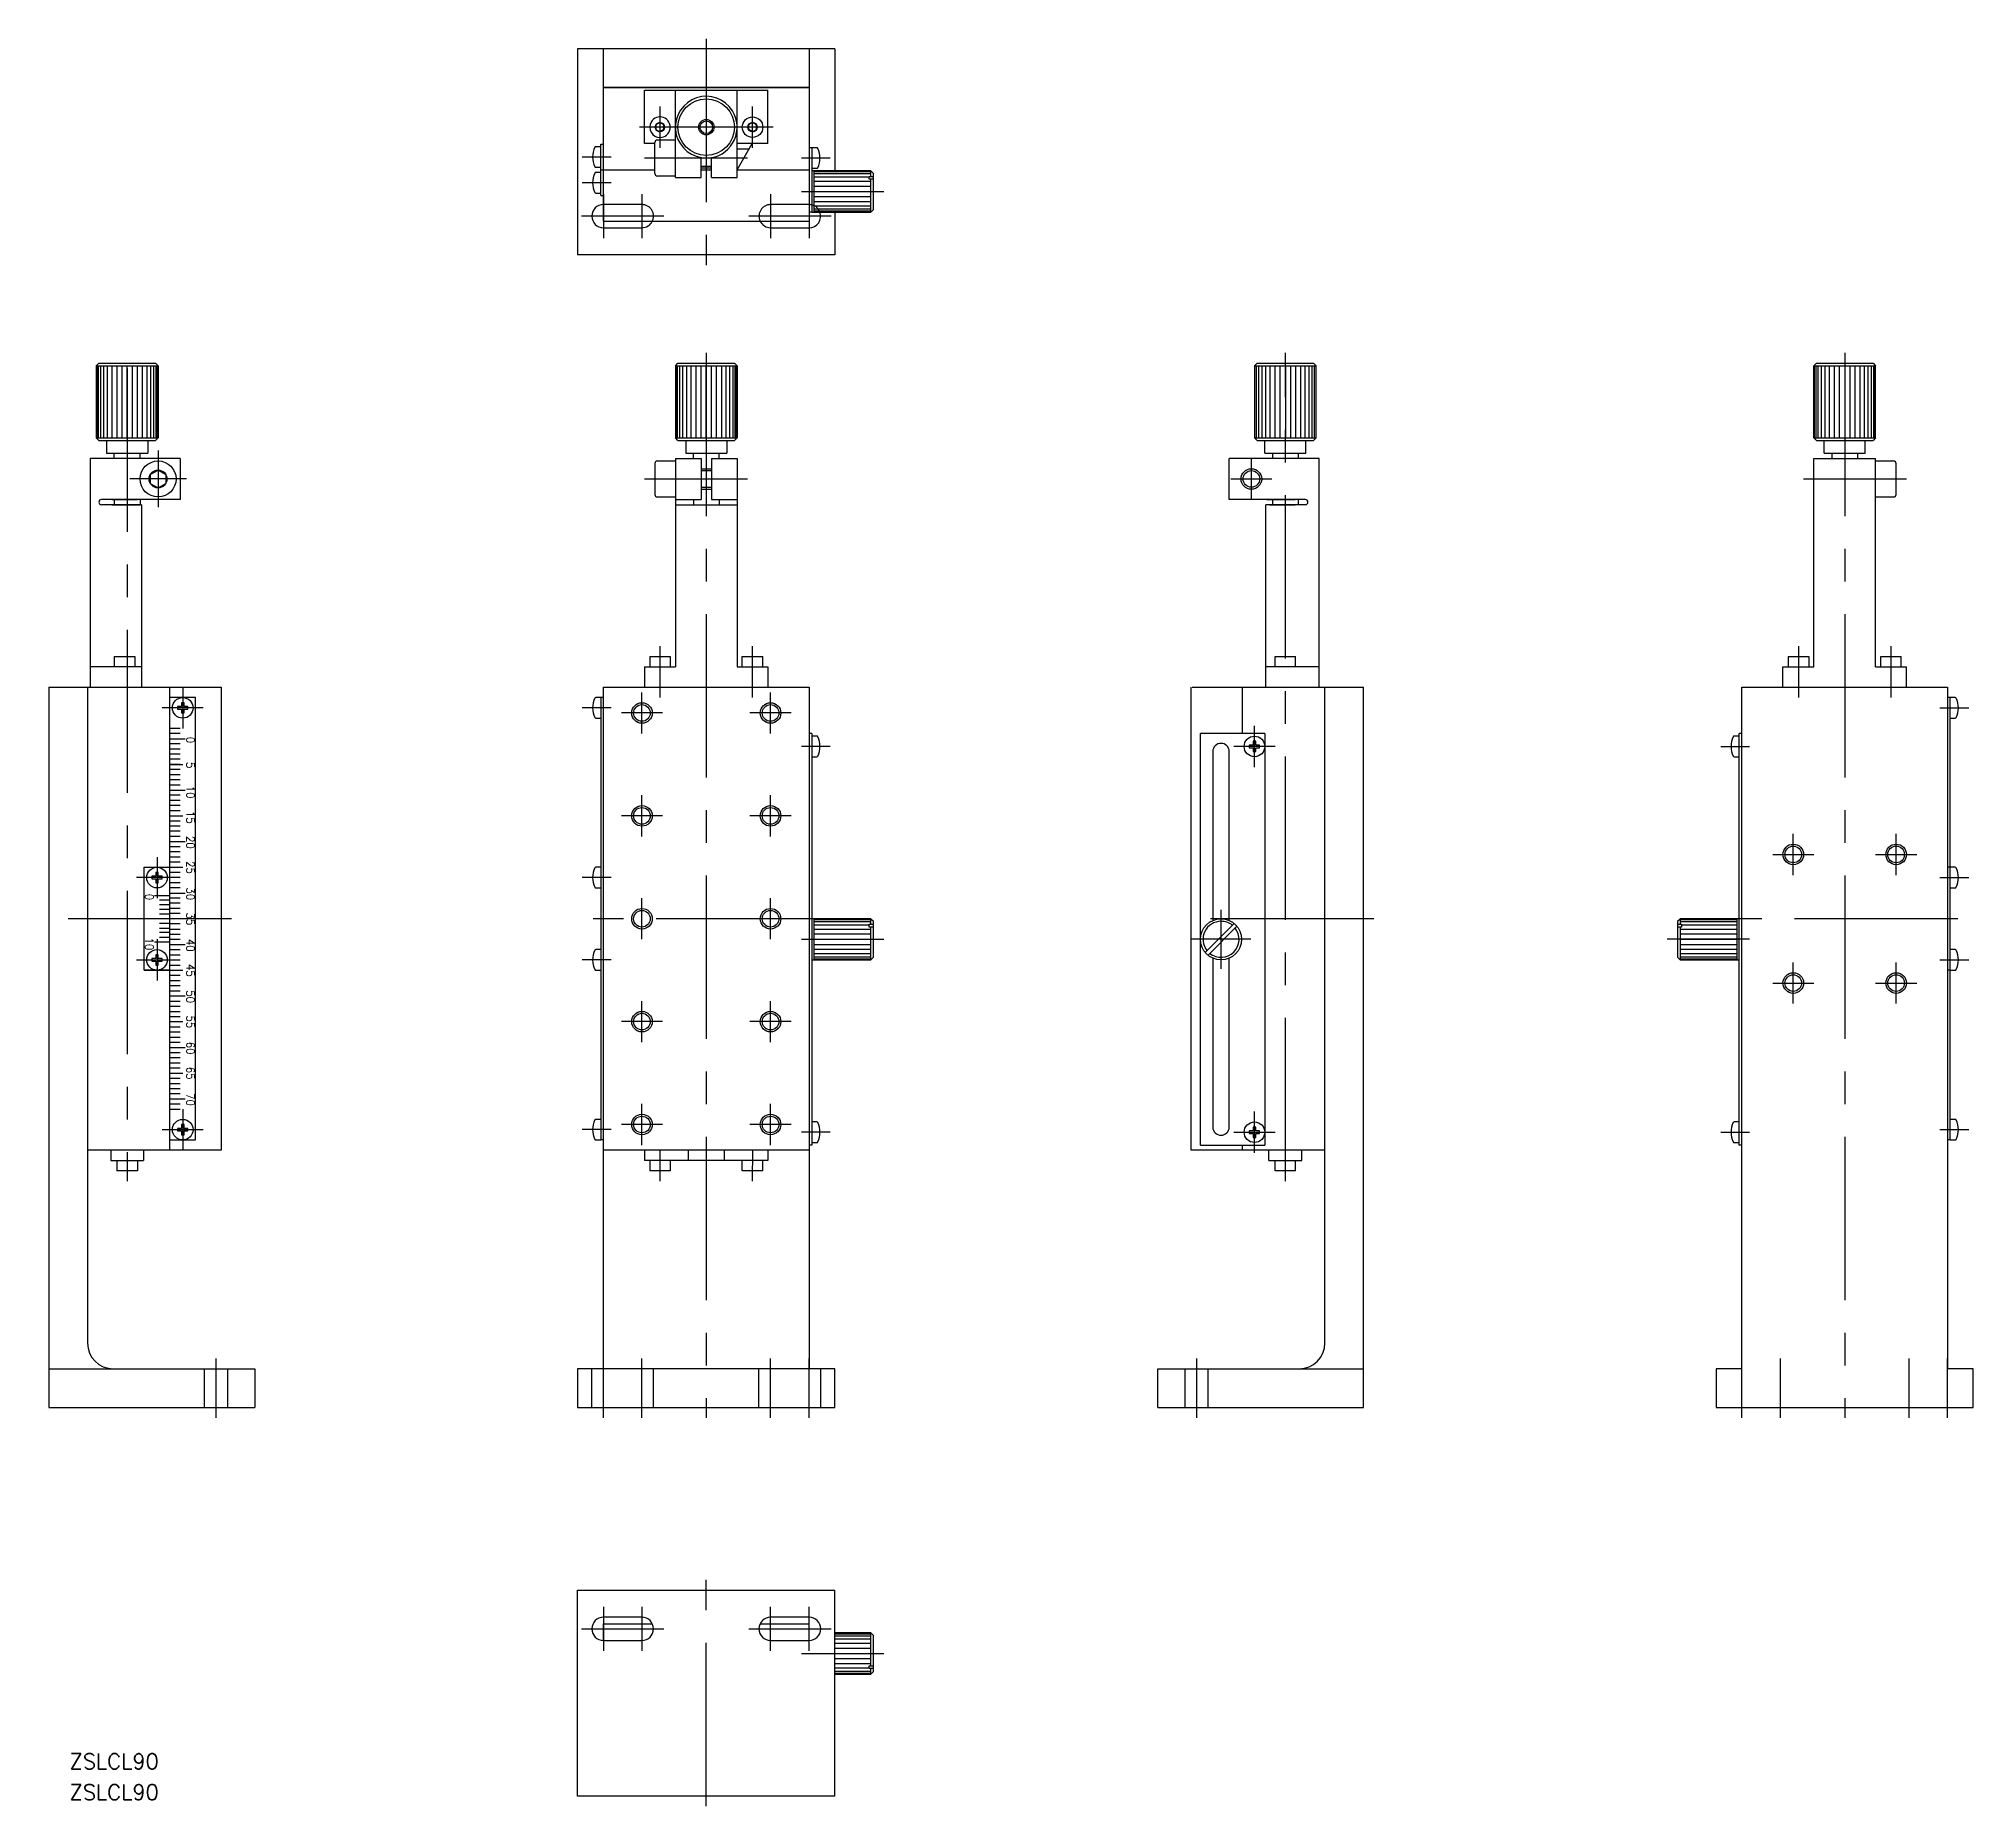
# Model space of a CAD drawing. Extents: x -130 to 246, y -173 to 171.
import ezdxf

# ---------------------------------------------------------------- set-up
doc = ezdxf.new("R2010")
doc.units = 0
doc.linetypes.add('CENTER', pattern=[50.8, 31.75, -6.35, 6.35, -6.35])
doc.linetypes.add('DASHED', pattern=[19.05, 12.7, -6.35])
doc.layers.get('0').update_dxf_attribs({"linetype": 'CONTINUOUS'})
doc.layers.add('CENTER', color=1, linetype='CENTER')
doc.styles.add('CONVERTER_2', font='txt.shx', dxfattribs={"width": 0.9})
doc.styles.get("Standard").update_dxf_attribs({"font": 'txt.shx', "height": 3, "bigfont": 'bigfont.shx'})

msp = doc.modelspace()

# ---------------------------------------------------------------- linework, layer by layer
at = {"color": 7, "linetype": 'CONTINUOUS'}
for p, q in [((-25, 169.09), (-25, 129.09)), ((-20, 169.09), (-25, 169.09)), ((20, 169.09), (-20, 169.09)), ((-20, 161.59), (-20, 169.09)), ((25, 169.09), (20, 169.09)), ((20, 169.09), (20, 161.59)), ((25, 169.09), (25, 145.39)), ((20, 161.59), (-20, 161.59)), ((-20, 161.59), (20, 161.59)), ((-20, 161.59), (9, 161.59)), ((-20, 135.59), (-20, 161.59)), ((-12, 150.69), (-12, 161.09)), ((-12, 161.09), (12, 161.09)), ((-6, 151.39), (-6, 161.09)), ((6, 149.89), (6, 161.09)), ((9, 161.59), (20, 161.59)), ((12, 153.89), (12, 161.09)), ((20, 161.59), (20, 149.89)), ((-9, 154.79), (-9.78, 154.34)), ((-9.78, 154.34), (-9.78, 153.44)), ((-8.22, 154.34), (-9, 154.79)), ((-8.22, 153.44), (-8.22, 154.34)), ((9, 154.79), (8.22, 154.34)), ((8.22, 154.34), (8.22, 153.44)), ((9.78, 154.34), (9, 154.79)), ((9.78, 153.44), (9.78, 154.34)), ((-20.5, 145.59), (-20.5, 150.59)), ((-20.5, 150.59), (-20, 150.59)), ((-20, 150.29), (-20, 150.59)), ((-10, 150.69), (-12, 150.69)), ((-10, 149.89), (-10, 150.89)), ((-9.78, 153.44), (-9, 152.99)), ((-6, 151.39), (-9.5, 151.39)), ((-8.22, 153.44), (-9, 152.99)), ((-6, 149.89), (-6, 151.39)), ((6, 145.59), (8.94, 150.69)), ((8.94, 150.69), (6, 150.69)), ((9, 152.99), (8.22, 153.44)), ((12, 150.69), (8.94, 150.69)), ((9, 152.99), (9.78, 153.44)), ((12, 150.69), (12, 153.89)), ((-20.5, 150.09), (-21.49, 150.09)), ((-10, 144.89), (-10, 149.89)), ((-6, 144.39), (-6, 149.89)), ((-1, 144.09), (-1, 147.98)), ((-1, 146.27), (-1, 147.18)), ((1, 144.09), (1, 147.98)), ((1, 146.27), (1, 147.18)), ((6, 149.59), (6, 149.89)), ((6, 144.09), (6, 149.59)), ((8.31, 149.59), (6, 149.59)), ((8.31, 149.59), (8.48, 149.89)), ((20, 149.89), (20, 135.59)), ((20.5, 149.89), (20, 149.89)), ((20.5, 149.89), (20.5, 137.39)), ((21.49, 149.89), (20.5, 149.89)), ((-21.49, 146.09), (-20.5, 146.09)), ((-20.5, 145.09), (-21.49, 145.09)), ((-20.5, 145.59), (-10, 145.59)), ((-20.5, 140.59), (-20.5, 145.59)), ((-6, 144.39), (-9.5, 144.39)), ((-6, 144.09), (-6, 144.39)), ((-6, 144.09), (-1, 144.09)), ((-1, 145.89), (-1, 146.27)), ((1, 145.89), (-1, 145.89)), ((-1, 145.59), (1, 145.59)), ((1, 145.89), (1, 146.27)), ((1, 144.09), (6, 144.09)), ((6, 145.59), (20, 145.59)), ((20.5, 145.89), (21.49, 145.89)), ((32, 145.39), (20.5, 145.39)), ((21, 137.39), (21, 145.39)), ((21, 145.26), (32, 145.26)), ((21, 144.86), (32, 144.86)), ((21, 144.22), (31.7, 144.22)), ((21, 143.39), (32, 143.39)), ((31.7, 144.32), (32.5, 144.32)), ((31.7, 143.75), (31.7, 144.32)), ((32.5, 143.75), (31.7, 143.75)), ((32, 145.39), (32.5, 144.89)), ((32, 144.32), (32, 145.39)), ((32, 137.39), (32, 143.75)), ((32.5, 137.89), (32.5, 144.89)), ((-21.49, 141.09), (-20.5, 141.09)), ((-20.5, 140.59), (-20, 140.59)), ((21, 142.43), (32, 142.43)), ((21, 141.39), (32, 141.39)), ((32, 140.36), (21, 140.36)), ((32, 139.39), (21, 139.39)), ((-20, 135.59), (0, 135.59)), ((0, 135.59), (20, 135.59)), ((20.5, 137.39), (20, 137.39)), ((20.5, 137.39), (21, 137.39)), ((32, 138.56), (21, 138.56)), ((32, 137.93), (21, 137.93)), ((21, 137.64), (21, 137.39)), ((32, 137.53), (21, 137.53)), ((21, 137.39), (32, 137.39)), ((25, 137.39), (25, 129.09)), ((32.5, 137.89), (32, 137.39)), ((-20, 134.34), (-12.5, 134.34)), ((12.5, 134.34), (20, 134.34)), ((25, 129.09), (-25, 129.09)), ((-118.57, 107.5), (-118.07, 108)), ((-118.57, 107.5), (-118.57, 93.5)), ((-118.57, 107.5), (-118.48, 107.5)), ((-118.48, 107.5), (-118.48, 93.5)), ((-118.48, 107.5), (-118.21, 107.5)), ((-118.21, 107.5), (-118.21, 93.5)), ((-118.21, 107.5), (-117.77, 107.5)), ((-118.07, 108), (-114.77, 108)), ((-117.77, 107.5), (-117.77, 93.5)), ((-117.77, 107.5), (-117.17, 107.5)), ((-117.17, 107.5), (-117.17, 93.5)), ((-117.17, 107.5), (-116.43, 107.5)), ((-116.43, 107.5), (-116.43, 93.5)), ((-116.43, 107.5), (-115.57, 107.5)), ((-115.57, 107.5), (-115.57, 93.5)), ((-115.57, 107.5), (-114.59, 107.5)), ((-114.77, 108), (-114.57, 108)), ((-114.59, 107.5), (-114.59, 93.5)), ((-114.59, 107.5), (-113.61, 107.5)), ((-114.57, 108), (-110.57, 108)), ((-113.61, 107.5), (-113.61, 93.5)), ((-113.61, 107.5), (-112.57, 107.5)), ((-112.57, 93.5), (-112.57, 107.5)), ((-112.57, 107.5), (-106.57, 107.5)), ((-111.53, 93.5), (-111.53, 107.5)), ((-110.57, 108), (-107.07, 108)), ((-110.55, 93.5), (-110.55, 107.5)), ((-109.57, 93.5), (-109.57, 107.5)), ((-108.71, 93.5), (-108.71, 107.5)), ((-107.97, 93.5), (-107.97, 107.5)), ((-107.38, 93.5), (-107.38, 107.5)), ((-106.57, 107.5), (-107.07, 108)), ((-106.93, 93.5), (-106.93, 107.5)), ((-106.66, 93.5), (-106.66, 107.5)), ((-106.57, 107.5), (-106.57, 93.5)), ((-106.57, 93.5), (-106.57, 107.5)), ((-6, 107.5), (-5.5, 108)), ((-6, 107.5), (-6, 93.5)), ((-6, 107.5), (-5.91, 107.5)), ((-5.91, 107.5), (-5.91, 93.5)), ((-5.91, 107.5), (-5.64, 107.5)), ((-5.64, 107.5), (-5.64, 93.5)), ((-5.64, 107.5), (-5.2, 107.5)), ((-5.5, 108), (-2.2, 108)), ((-5.2, 107.5), (-5.2, 93.5)), ((-5.2, 107.5), (-4.6, 107.5)), ((-4.6, 107.5), (-4.6, 93.5)), ((-4.6, 107.5), (-3.86, 107.5)), ((-3.86, 107.5), (-3.86, 93.5)), ((-3.86, 107.5), (-3, 107.5)), ((-3, 107.5), (-3, 93.5)), ((-3, 107.5), (-2.02, 107.5)), ((-2.2, 108), (-2, 108)), ((-2.02, 107.5), (-2.02, 93.5)), ((-2.02, 107.5), (-1.04, 107.5)), ((-2, 108), (2, 108)), ((-1.04, 107.5), (-1.04, 93.5)), ((-1.04, 107.5), (0, 107.5)), ((0, 107.5), (6, 107.5)), ((0, 93.5), (0, 107.5)), ((1.04, 93.5), (1.04, 107.5)), ((2, 108), (5.5, 108)), ((2.02, 93.5), (2.02, 107.5)), ((3, 93.5), (3, 107.5)), ((3.86, 93.5), (3.86, 107.5)), ((4.6, 93.5), (4.6, 107.5)), ((5.2, 93.5), (5.2, 107.5)), ((6, 107.5), (5.5, 108)), ((5.64, 93.5), (5.64, 107.5)), ((5.91, 93.5), (5.91, 107.5)), ((6, 107.5), (6, 93.5)), ((6, 93.5), (6, 107.5)), ((106.57, 107.5), (107.07, 108)), ((106.57, 107.5), (106.57, 93.5)), ((106.57, 107.5), (106.93, 107.5)), ((106.93, 107.5), (106.93, 93.5)), ((106.93, 107.5), (113.61, 107.5)), ((107.07, 108), (110.57, 108)), ((107.38, 107.5), (107.38, 93.5)), ((107.97, 107.5), (107.97, 93.5)), ((108.71, 107.5), (108.71, 93.5)), ((109.57, 107.5), (109.57, 93.5)), ((110.55, 107.5), (110.55, 93.5)), ((110.57, 108), (114.57, 108)), ((111.53, 107.5), (111.53, 93.5)), ((112.57, 107.5), (112.57, 93.5)), ((113.61, 93.5), (113.61, 107.5)), ((113.61, 107.5), (114.59, 107.5)), ((114.57, 108), (114.77, 108)), ((114.59, 93.5), (114.59, 107.5)), ((114.59, 107.5), (115.57, 107.5)), ((114.77, 108), (118.07, 108)), ((115.57, 107.5), (116.43, 107.5)), ((115.57, 93.5), (115.57, 107.5)), ((116.43, 93.5), (116.43, 107.5)), ((116.43, 107.5), (117.17, 107.5)), ((117.17, 93.5), (117.17, 107.5)), ((117.17, 107.5), (117.77, 107.5)), ((117.77, 93.5), (117.77, 107.5)), ((117.77, 107.5), (118.21, 107.5)), ((118.07, 108), (118.57, 107.5)), ((118.21, 93.5), (118.21, 107.5)), ((118.21, 107.5), (118.57, 107.5)), ((118.57, 93.5), (118.57, 107.5)), ((215.81, 108), (215.31, 107.5)), ((215.31, 107.5), (215.31, 93.5)), ((215.31, 93.5), (215.31, 107.5)), ((215.31, 107.5), (221.31, 107.5)), ((215.4, 107.5), (215.4, 93.5)), ((215.67, 107.5), (215.67, 93.5)), ((215.81, 108), (219.31, 108)), ((216.11, 107.5), (216.11, 93.5)), ((216.71, 107.5), (216.71, 93.5)), ((217.45, 107.5), (217.45, 93.5)), ((218.31, 107.5), (218.31, 93.5)), ((219.29, 107.5), (219.29, 93.5)), ((219.31, 108), (223.31, 108)), ((220.26, 107.5), (220.26, 93.5)), ((221.31, 107.5), (221.31, 93.5)), ((221.31, 107.5), (222.35, 107.5)), ((222.35, 93.5), (222.35, 107.5)), ((222.35, 107.5), (223.33, 107.5)), ((223.31, 108), (223.51, 108)), ((223.33, 93.5), (223.33, 107.5)), ((223.33, 107.5), (224.31, 107.5)), ((223.51, 108), (226.81, 108)), ((224.31, 93.5), (224.31, 107.5)), ((224.31, 107.5), (225.16, 107.5)), ((225.16, 93.5), (225.16, 107.5)), ((225.16, 107.5), (225.9, 107.5)), ((225.9, 93.5), (225.9, 107.5)), ((225.9, 107.5), (226.5, 107.5)), ((226.5, 93.5), (226.5, 107.5)), ((226.5, 107.5), (226.94, 107.5)), ((226.81, 108), (227.31, 107.5)), ((226.94, 93.5), (226.94, 107.5)), ((226.94, 107.5), (227.22, 107.5)), ((227.22, 93.5), (227.22, 107.5)), ((227.22, 107.5), (227.31, 107.5)), ((227.31, 93.5), (227.31, 107.5)), ((-118.07, 93), (-118.57, 93.5)), ((-118.57, 93.5), (-118.48, 93.5)), ((-118.48, 93.5), (-118.21, 93.5)), ((-118.21, 93.5), (-117.77, 93.5)), ((-118.07, 93), (-107.07, 93)), ((-117.77, 93.5), (-117.17, 93.5)), ((-117.17, 93.5), (-116.43, 93.5)), ((-116.57, 93), (-108.57, 93)), ((-116.57, 93), (-116.57, 90.5)), ((-116.57, 90.5), (-108.57, 90.5)), ((-116.57, 90.5), (-115.07, 90.5)), ((-116.43, 93.5), (-115.57, 93.5)), ((-115.57, 93.5), (-114.59, 93.5)), ((-115.07, 90.5), (-110.07, 90.5)), ((-115.07, 89.5), (-115.07, 90.5)), ((-114.59, 93.5), (-113.61, 93.5)), ((-113.61, 93.5), (-112.57, 93.5)), ((-112.57, 93.5), (-106.57, 93.5)), ((-110.07, 90.5), (-108.57, 90.5)), ((-110.07, 89.5), (-110.07, 90.5)), ((-108.57, 93), (-108.57, 90.5)), ((-108.57, 93), (-108.57, 90.5)), ((-107.38, 93.5), (-106.93, 93.5)), ((-106.57, 93.5), (-107.07, 93)), ((-106.93, 93.5), (-106.66, 93.5)), ((-106.66, 93.5), (-106.57, 93.5)), ((-6, 93.5), (-5.91, 93.5)), ((-5.5, 93), (-6, 93.5)), ((-5.91, 93.5), (-5.64, 93.5)), ((-5.64, 93.5), (-5.2, 93.5)), ((-5.5, 93), (5.5, 93)), ((-5.2, 93.5), (-4.6, 93.5)), ((-4.6, 93.5), (-3.86, 93.5)), ((-4, 93), (4, 93)), ((-4, 93), (-4, 90.5)), ((-4, 90.5), (4, 90.5)), ((-4, 90.5), (-2.5, 90.5)), ((-3.86, 93.5), (-3, 93.5)), ((-3, 93.5), (-2.02, 93.5)), ((-2.5, 90.5), (2.5, 90.5)), ((-2.5, 89.5), (-2.5, 90.5)), ((-2.02, 93.5), (-1.04, 93.5)), ((-1.04, 93.5), (0, 93.5)), ((0, 93.5), (6, 93.5)), ((2.5, 90.5), (4, 90.5)), ((2.5, 89.5), (2.5, 90.5)), ((4, 93), (4, 90.5)), ((4, 93), (4, 90.5)), ((6, 93.5), (5.5, 93)), ((106.57, 93.5), (112.57, 93.5)), ((107.07, 93), (106.57, 93.5)), ((107.07, 93), (118.07, 93)), ((108.57, 90.5), (108.57, 93)), ((108.57, 90.5), (108.57, 93)), ((108.57, 90.5), (116.57, 90.5)), ((108.57, 90.5), (110.07, 90.5)), ((110.07, 90.5), (115.07, 90.5)), ((110.07, 90.5), (110.07, 89.5)), ((112.57, 93.5), (113.61, 93.5)), ((113.61, 93.5), (114.59, 93.5)), ((114.59, 93.5), (115.57, 93.5)), ((115.07, 90.5), (116.57, 90.5)), ((115.07, 90.5), (115.07, 89.5)), ((115.57, 93.5), (116.43, 93.5)), ((116.43, 93.5), (117.17, 93.5)), ((116.57, 90.5), (116.57, 93)), ((117.17, 93.5), (117.77, 93.5)), ((117.77, 93.5), (118.21, 93.5)), ((118.57, 93.5), (118.07, 93)), ((118.21, 93.5), (118.57, 93.5)), ((215.31, 93.5), (221.31, 93.5)), ((215.81, 93), (215.31, 93.5)), ((215.81, 93), (226.81, 93)), ((217.31, 93), (225.31, 93)), ((217.31, 90.5), (217.31, 93)), ((217.31, 90.5), (217.31, 93)), ((217.31, 90.5), (225.31, 90.5)), ((217.31, 90.5), (218.81, 90.5)), ((218.81, 90.5), (223.81, 90.5)), ((218.81, 90.5), (218.81, 89.5)), ((221.31, 93.5), (222.35, 93.5)), ((222.35, 93.5), (223.33, 93.5)), ((223.33, 93.5), (224.31, 93.5)), ((223.81, 90.5), (225.31, 90.5)), ((223.81, 90.5), (223.81, 89.5)), ((224.31, 93.5), (225.16, 93.5)), ((225.16, 93.5), (225.9, 93.5)), ((225.31, 90.5), (225.31, 93)), ((225.9, 93.5), (226.5, 93.5)), ((226.5, 93.5), (226.94, 93.5)), ((227.31, 93.5), (226.81, 93)), ((226.94, 93.5), (227.22, 93.5)), ((227.22, 93.5), (227.31, 93.5)), ((-119.77, 89.5), (-119.77, 49)), ((-118.07, 89.5), (-119.77, 89.5)), ((-118.07, 89.5), (-119.77, 89.5)), ((-115.57, 89.5), (-118.07, 89.5)), ((-115.07, 89.5), (-115.57, 89.5)), ((-110.57, 89.5), (-115.07, 89.5)), ((-110.07, 89.5), (-110.57, 89.5)), ((-106.57, 89.5), (-110.07, 89.5)), ((-108.07, 86.37), (-106.57, 87.23)), ((-102.27, 89.5), (-106.57, 89.5)), ((-106.57, 87.23), (-105.07, 86.37)), ((-102.27, 89.5), (-102.27, 85.5)), ((-10, 88.5), (-10, 82.5)), ((-9.5, 89), (-6, 89)), ((-6, 89.5), (-6, 89)), ((-6, 89.5), (-2.5, 89.5)), ((-6, 89), (-6, 82)), ((-2.5, 89.5), (-1, 89.5)), ((-1, 89.5), (-1, 87.5)), ((-1, 87.5), (1, 87.5)), ((-1, 87.5), (-1, 87.12)), ((-1, 87.12), (-1, 83.88)), ((1, 89.5), (1, 87.5)), ((1, 89.5), (2.5, 89.5)), ((1, 87.5), (1, 87.12)), ((1, 87.12), (1, 83.88)), ((2.5, 89.5), (6, 89.5)), ((6, 89.5), (6, 81.5)), ((101.67, 88.5), (101.67, 89.5)), ((102.97, 89.5), (101.67, 89.5)), ((101.67, 85.5), (101.67, 88.5)), ((105.97, 89.5), (102.97, 89.5)), ((108.97, 89.5), (105.97, 89.5)), ((110.07, 89.5), (108.97, 89.5)), ((115.07, 89.5), (110.07, 89.5)), ((116.97, 89.5), (115.07, 89.5)), ((119.17, 89.5), (116.97, 89.5)), ((119.17, 49), (119.17, 89.5)), ((215.31, 81.5), (215.31, 89.5)), ((215.31, 89.5), (227.31, 89.5)), ((227.31, 49), (227.31, 89.5)), ((227.31, 89), (230.81, 89)), ((231.31, 82.5), (231.31, 88.5)), ((-108.07, 86.37), (-108.07, 84.63)), ((-108.07, 84.63), (-106.57, 83.77)), ((-106.57, 83.77), (-105.07, 84.63)), ((-105.07, 86.37), (-105.07, 84.63)), ((-102.27, 85.5), (-102.27, 81.5)), ((-1, 83.88), (-1, 83.5)), ((-1, 83.5), (1, 83.5)), ((-1, 83.5), (-1, 81.5)), ((1, 83.88), (1, 83.5)), ((1, 83.5), (1, 81.5)), ((101.67, 82.5), (101.67, 85.5)), ((-115.57, 81.5), (-117.57, 81.5)), ((-115.07, 80.5), (-117.57, 80.5)), ((-115.57, 81.5), (-114.07, 81.5)), ((-115.07, 81.5), (-115.57, 81.5)), ((-115.57, 80.5), (-115.07, 80.5)), ((-110.57, 81.5), (-115.07, 81.5)), ((-115.07, 81.5), (-115.07, 80.5)), ((-110.07, 80.5), (-115.07, 80.5)), ((-115.07, 80.5), (-110.57, 80.5)), ((-114.07, 81.5), (-112.07, 81.5)), ((-112.07, 81.5), (-110.57, 81.5)), ((-106.57, 81.5), (-110.57, 81.5)), ((-110.07, 80.5), (-110.57, 80.5)), ((-110.57, 80.5), (-110.07, 80.5)), ((-110.07, 81.5), (-110.07, 80.5)), ((-109.77, 80.5), (-110.07, 80.5)), ((-109.97, 80.5), (-110.07, 80.5)), ((-109.87, 80.5), (-109.97, 80.5)), ((-109.77, 80.5), (-109.77, 49)), ((-102.27, 81.5), (-106.57, 81.5)), ((-9.5, 82), (-6, 82)), ((-6, 82), (-6, 81.5)), ((-6, 81.5), (-2.5, 81.5)), ((-6, 81.5), (-6, 80.5)), ((-6, 80.5), (-6, 49)), ((-6, 80.5), (-2.5, 80.5)), ((-2.5, 81.5), (-2.43, 81.5)), ((-2.5, 81.5), (-2.5, 80.5)), ((-2.5, 80.5), (2.5, 80.5)), ((-2.43, 81.5), (-1, 81.5)), ((1, 81.5), (2.5, 81.5)), ((2.5, 81.5), (6, 81.5)), ((2.5, 81.5), (2.5, 80.5)), ((2.5, 80.5), (6, 80.5)), ((6, 81.5), (6, 49)), ((101.67, 81.5), (101.67, 82.5)), ((102.97, 81.5), (101.67, 81.5)), ((105.97, 81.5), (102.97, 81.5)), ((108.97, 81.5), (105.97, 81.5)), ((110.07, 80.5), (108.77, 80.5)), ((108.77, 45), (108.77, 80.5)), ((110.07, 81.5), (108.97, 81.5)), ((108.97, 81.5), (109.47, 81.5)), ((109.47, 81.5), (110.97, 81.5)), ((109.47, 80.5), (110.07, 80.5)), ((115.07, 81.5), (110.07, 81.5)), ((110.07, 81.5), (110.07, 80.5)), ((110.07, 80.5), (114.47, 80.5)), ((115.07, 80.5), (110.07, 80.5)), ((110.97, 81.5), (112.97, 81.5)), ((112.97, 81.5), (114.47, 81.5)), ((116.47, 81.5), (115.07, 81.5)), ((115.07, 81.5), (115.07, 80.5)), ((116.47, 80.5), (115.07, 80.5)), ((215.31, 49), (215.31, 81.5)), ((227.31, 82), (230.81, 82)), ((-109.77, 49), (-119.77, 49)), ((-119.77, 49), (-119.77, 45)), ((-115.07, 51), (-111.07, 51)), ((-115.07, 51), (-115.07, 49)), ((-111.07, 51), (-111.07, 49)), ((-109.77, 49), (-109.77, 45)), ((-12, 49), (-6, 49)), ((-12, 49), (-12, 45)), ((-11, 51), (-7, 51)), ((-11, 51), (-11, 49)), ((-7, 51), (-7, 49)), ((6, 49), (7, 49)), ((7, 51), (11, 51)), ((7, 49), (7, 51)), ((7, 49), (12, 49)), ((11, 49), (11, 51)), ((11, 49), (12, 49)), ((12, 49), (12, 45)), ((119.17, 49), (108.77, 49)), ((110.57, 51), (114.57, 51)), ((110.57, 49), (110.57, 51)), ((114.57, 49), (114.57, 51)), ((119.17, 45), (119.17, 49)), ((209.31, 49), (214.31, 49)), ((209.31, 49), (210.31, 49)), ((209.31, 45), (209.31, 49)), ((210.31, 51), (214.31, 51)), ((210.31, 51), (210.31, 49)), ((214.31, 51), (214.31, 49)), ((214.31, 49), (215.31, 49)), ((227.31, 49), (233.31, 49)), ((228.31, 51), (232.31, 51)), ((228.31, 49), (228.31, 51)), ((232.31, 49), (232.31, 51)), ((233.31, 45), (233.31, 49)), ((-127.77, 45), (-127.77, -95)), ((-127.77, 45), (-120.27, 45)), ((-120.27, 45), (-120.27, -82.5)), ((-120.27, 45), (-120.27, -45)), ((-120.27, 45), (-94.27, 45)), ((-104.27, 43), (-104.27, 45)), ((-104.27, -45), (-104.27, 43)), ((-99.27, 43), (-104.27, 43)), ((-101.52, 42), (-102.02, 42)), ((-102.02, 42), (-102.02, 41.25)), ((-101.52, 41.25), (-101.52, 42)), ((-99.27, -43), (-99.27, 43)), ((-94.27, 45), (-94.27, 0)), ((-20.5, 43), (-21.49, 43)), ((-20.5, 43), (-20.5, -43)), ((-20, 43), (-20.5, 43)), ((-20, -87.5), (-20, 45)), ((-20, 45), (-14, 45)), ((-14, 45), (-12, 45)), ((-12, 45), (-10, 45)), ((-10, 45), (-5, 45)), ((-5, 45), (-4, 45)), ((-4, 45), (-3, 45)), ((-3, 45), (-2.5, 45)), ((-2.5, 45), (2.5, 45)), ((2.5, 45), (3, 45)), ((3, 45), (4, 45)), ((4, 45), (10, 45)), ((10, 45), (12, 45)), ((12, 45), (14, 45)), ((14, 45), (20, 45)), ((20, 45), (20, -87.5)), ((20, 45), (20, -45)), ((20, 45), (20, -45)), ((94.27, 40.5), (94.27, 45)), ((94.47, 45), (120.47, 45)), ((104.27, 36), (104.27, 45)), ((115.57, 45), (119.87, 45)), ((120.27, -45), (120.27, 45)), ((120.27, -82.5), (120.27, 45)), ((120.27, -45), (120.27, 45)), ((120.27, 45), (127.77, 45)), ((127.77, -95), (127.77, 45)), ((201.31, -87.5), (201.31, 45)), ((201.31, -45), (201.31, 45)), ((201.31, 45), (241.31, 45)), ((201.31, 45), (241.31, 45)), ((241.31, 45), (241.31, 10)), ((241.31, 45), (241.31, -87.5)), ((241.81, 43), (241.31, 43)), ((241.81, 10), (241.81, 43)), ((242.8, 43), (241.81, 43)), ((-102.02, 41.25), (-102.77, 41.25)), ((-102.77, 41.25), (-102.77, 40.75)), ((-102.77, 40.75), (-102.02, 40.75)), ((-102.02, 40.75), (-102.02, 40)), ((-102.02, 40), (-101.52, 40)), ((-100.77, 41.25), (-101.52, 41.25)), ((-101.52, 40), (-101.52, 40.75)), ((-101.52, 40.75), (-100.77, 40.75)), ((-100.77, 40.75), (-100.77, 41.25)), ((-21.49, 39), (-20.5, 39)), ((94.27, -32.5), (94.27, 40.5)), ((241.81, 39), (242.8, 39)), ((-102.27, 37), (-104.27, 37)), ((-102.27, 36), (-104.27, 36)), ((-102.27, 36), (-104.27, 36)), ((-104.27, 35), (-101.27, 35)), ((-102.27, 34), (-104.27, 34)), ((20.5, 36), (20, 36)), ((20.5, 36), (20.5, 0)), ((21.49, 35.5), (20.5, 35.5)), ((104.27, 36), (96.07, 36)), ((96.07, -44), (96.07, 36)), ((108.57, 36), (104.27, 36)), ((106.82, 34.5), (106.32, 34.5)), ((106.32, 34.5), (106.32, 33.75)), ((106.82, 33.75), (106.82, 34.5)), ((108.57, 36), (108.57, -44)), ((200.81, 35.5), (199.82, 35.5)), ((200.81, 0), (200.81, 36)), ((201.31, 36), (200.81, 36)), ((-102.27, 33), (-104.27, 33)), ((-102.27, 33), (-104.27, 33)), ((-102.27, 33), (-104.27, 33)), ((-102.27, 32), (-104.27, 32)), ((-102.27, 32), (-104.27, 32)), ((-102.27, 31), (-104.27, 31)), ((-102.27, 31), (-104.27, 31)), ((20.5, 31.5), (21.49, 31.5)), ((98.47, 32.5), (98.47, -0.33)), ((101.67, -0.33), (101.67, 32.5)), ((106.32, 33.75), (105.57, 33.75)), ((105.57, 33.75), (105.57, 33.25)), ((105.57, 33.25), (106.32, 33.25)), ((106.32, 33.25), (106.32, 32.5)), ((106.32, 32.5), (106.82, 32.5)), ((107.57, 33.75), (106.82, 33.75)), ((106.82, 33.25), (107.57, 33.25)), ((106.82, 32.5), (106.82, 33.25)), ((107.57, 33.25), (107.57, 33.75)), ((199.82, 31.5), (200.81, 31.5)), ((-104.27, 30), (-101.77, 30)), ((-104.27, 25), (-104.27, 30)), ((-102.27, 30), (-104.27, 30)), ((-102.27, 30), (-104.27, 30)), ((-102.27, 29), (-104.27, 29)), ((-102.27, 28), (-104.27, 28)), ((-102.27, 27), (-104.27, 27)), ((-102.27, 26), (-104.27, 26)), ((-104.27, 25), (-101.27, 25)), ((-102.27, 24), (-104.27, 24)), ((-102.27, 24), (-104.27, 24)), ((-102.27, 23), (-104.27, 23)), ((-102.27, 23), (-104.27, 23)), ((-102.27, 22), (-104.27, 22)), ((-102.27, 22), (-104.27, 22)), ((-102.27, 21), (-104.27, 21)), ((-102.27, 21), (-104.27, 21)), ((-104.27, 20), (-101.77, 20)), ((-102.27, 19), (-104.27, 19)), ((-102.27, 18), (-104.27, 18)), ((-102.27, 17), (-104.27, 17)), ((-102.27, 16), (-104.27, 16)), ((-104.27, 15), (-101.27, 15)), ((-102.27, 14), (-104.27, 14)), ((-102.27, 13), (-104.27, 13)), ((-102.27, 12), (-104.27, 12)), ((-109.27, -10), (-109.27, 10)), ((-109.27, 10), (-101.77, 10)), ((-109.27, 10), (-104.27, 10)), ((-107.02, 8.25), (-107.77, 8.25)), ((-107.77, 8.25), (-107.77, 7.75)), ((-107.77, 7.75), (-107.02, 7.75)), ((-106.52, 9), (-107.02, 9)), ((-107.02, 9), (-107.02, 8.25)), ((-107.02, 7.75), (-107.02, 7)), ((-106.52, 8.25), (-106.52, 9)), ((-105.77, 8.25), (-106.52, 8.25)), ((-106.52, 7), (-106.52, 7.75)), ((-106.52, 7.75), (-105.77, 7.75)), ((-105.77, 7.75), (-105.77, 8.25)), ((-102.27, 11), (-104.27, 11)), ((-102.27, 9), (-104.27, 9)), ((-102.27, 8), (-104.27, 8)), ((-20.5, 10), (-21.49, 10)), ((241.31, 10), (241.31, -10)), ((241.81, 10), (241.31, 10)), ((241.81, -10), (241.81, 10)), ((242.8, 10), (241.81, 10)), ((-107.27, 4.5), (-104.27, 4.5)), ((-107.02, 7), (-106.52, 7)), ((-102.27, 7), (-104.27, 7)), ((-102.27, 6), (-104.27, 6)), ((-104.27, 5), (-101.27, 5)), ((-102.27, 4), (-104.27, 4)), ((-21.49, 6), (-20.5, 6)), ((241.81, 6), (242.8, 6)), ((-101.77, 0), (-106.77, 0)), ((-104.27, 3.6), (-106.27, 3.6)), ((-104.27, 2.7), (-106.27, 2.7)), ((-104.27, 1.8), (-106.27, 1.8)), ((-104.27, 0.9), (-106.27, 0.9)), ((-102.27, 3), (-104.27, 3)), ((-102.27, 2), (-104.27, 2)), ((-102.27, 1), (-104.27, 1)), ((-94.27, 0), (-94.27, -45)), ((20.5, 0), (20.5, -44)), ((32, 0), (20.5, 0)), ((21, -4), (21, 0)), ((32, 0), (32.5, -0.5)), ((32, -1.07), (32, 0)), ((188.81, -0.5), (189.31, 0)), ((200.81, 0), (189.31, 0)), ((189.31, 0), (189.31, -1.07)), ((200.31, 0), (200.31, -4)), ((200.81, -44), (200.81, 0)), ((-104.27, -0.9), (-106.27, -0.9)), ((-106.27, -1.8), (-104.27, -1.8)), ((-104.27, -2.7), (-106.27, -2.7)), ((-106.27, -3.6), (-104.27, -3.6)), ((-102.27, -1), (-104.27, -1)), ((-104.27, -2), (-102.27, -2)), ((-104.27, -3), (-102.27, -3)), ((21, -0.14), (32, -0.14)), ((21, -0.54), (32, -0.54)), ((21, -1.17), (31.7, -1.17)), ((21, -2), (32, -2)), ((21, -2.96), (32, -2.96)), ((31.7, -1.07), (32.5, -1.07)), ((31.7, -1.64), (31.7, -1.07)), ((32.5, -1.64), (31.7, -1.64)), ((32, -8), (32, -1.64)), ((32.5, -7.5), (32.5, -0.5)), ((96.97, -6.53), (102.6, -0.9)), ((97.54, -7.1), (103.17, -1.47)), ((188.81, -0.5), (188.81, -7.5)), ((188.81, -1.07), (189.61, -1.07)), ((189.61, -1.64), (188.81, -1.64)), ((189.31, -0.14), (200.31, -0.14)), ((189.31, -0.54), (200.31, -0.54)), ((189.31, -1.64), (189.31, -8)), ((189.31, -2), (200.31, -2)), ((189.31, -2.96), (200.31, -2.96)), ((189.61, -1.07), (189.61, -1.64)), ((189.61, -1.17), (200.31, -1.17)), ((-107.27, -4.5), (-104.27, -4.5)), ((-107.02, -7), (-107.02, -7.75)), ((-106.52, -7), (-107.02, -7)), ((-106.52, -7.75), (-106.52, -7)), ((-104.27, -4), (-102.27, -4)), ((-104.27, -5), (-101.27, -5)), ((-104.27, -6), (-102.27, -6)), ((-104.27, -7), (-102.27, -7)), ((-20.5, -6), (-21.49, -6)), ((21, -4), (32, -4)), ((21, -8), (21, -4)), ((32, -5.04), (21, -5.04)), ((32, -6), (21, -6)), ((32, -6.83), (21, -6.83)), ((32, -7.46), (21, -7.46)), ((32.5, -7.5), (32, -8)), ((189.31, -8), (188.81, -7.5)), ((189.31, -4), (200.31, -4)), ((200.31, -5.04), (189.31, -5.04)), ((200.31, -6), (189.31, -6)), ((200.31, -6.83), (189.31, -6.83)), ((200.31, -7.46), (189.31, -7.46)), ((200.31, -4), (200.31, -8)), ((242.8, -6), (241.81, -6)), ((-109.27, -10), (-101.77, -10)), ((-104.27, -10), (-109.27, -10)), ((-109.27, -10), (-104.27, -10)), ((-107.02, -7.75), (-107.77, -7.75)), ((-107.77, -7.75), (-107.77, -8.25)), ((-107.77, -8.25), (-107.02, -8.25)), ((-107.02, -8.25), (-107.02, -9)), ((-107.02, -9), (-106.52, -9)), ((-105.77, -7.75), (-106.52, -7.75)), ((-106.52, -9), (-106.52, -8.25)), ((-106.52, -8.25), (-105.77, -8.25)), ((-105.77, -8.25), (-105.77, -7.75)), ((-104.27, -8), (-102.27, -8)), ((-104.27, -9), (-102.27, -9)), ((-104.27, -11), (-102.27, -11)), ((-21.49, -10), (-20.5, -10)), ((20.5, -8), (21, -8)), ((21, -7.75), (21, -8)), ((32, -7.86), (21, -7.86)), ((21, -8), (32, -8)), ((98.47, -7.67), (98.47, -40.5)), ((101.67, -40.5), (101.67, -7.67)), ((200.31, -7.86), (189.31, -7.86)), ((189.31, -8), (200.31, -8)), ((200.31, -8), (200.31, -7.75)), ((200.31, -8), (200.81, -8)), ((241.31, -10), (241.31, -45)), ((241.81, -10), (241.31, -10)), ((241.81, -43), (241.81, -10)), ((241.81, -10), (242.8, -10)), ((-104.27, -12), (-102.27, -12)), ((-104.27, -13), (-102.27, -13)), ((-104.27, -14), (-102.27, -14)), ((-104.27, -15), (-101.27, -15)), ((-104.27, -16), (-102.27, -16)), ((-104.27, -17), (-102.27, -17)), ((-104.27, -18), (-102.27, -18)), ((-104.27, -19), (-102.27, -19)), ((-104.27, -20), (-101.77, -20)), ((-104.27, -21), (-102.27, -21)), ((-104.27, -22), (-102.27, -22)), ((-104.27, -23), (-102.27, -23)), ((-104.27, -24), (-102.27, -24)), ((-104.27, -25), (-101.27, -25)), ((-104.27, -26), (-102.27, -26)), ((-104.27, -27), (-102.27, -27)), ((-104.27, -28), (-102.27, -28)), ((-104.27, -29), (-102.27, -29)), ((-104.27, -30), (-101.77, -30)), ((-104.27, -31), (-102.27, -31)), ((-104.27, -32), (-102.27, -32)), ((-104.27, -33), (-102.27, -33)), ((94.27, -45), (94.27, -32.5)), ((-104.27, -34), (-102.27, -34)), ((-104.27, -35), (-101.27, -35)), ((-104.27, -36), (-102.27, -36)), ((-104.27, -37), (-102.27, -37)), ((-102.02, -40.75), (-102.77, -40.75)), ((-102.77, -40.75), (-102.77, -41.25)), ((-102.77, -41.25), (-102.02, -41.25)), ((-101.52, -40), (-102.02, -40)), ((-102.02, -40), (-102.02, -40.75)), ((-102.02, -41.25), (-102.02, -42)), ((-101.52, -40.75), (-101.52, -40)), ((-100.77, -40.75), (-101.52, -40.75)), ((-101.52, -41.25), (-100.77, -41.25)), ((-101.52, -42), (-101.52, -41.25)), ((-100.77, -41.25), (-100.77, -40.75)), ((-20.5, -39), (-21.49, -39)), ((21.49, -39.5), (20.5, -39.5)), ((105.57, -41.25), (105.57, -41.75)), ((106.32, -41.25), (105.57, -41.25)), ((106.32, -40.5), (106.32, -41.25)), ((106.82, -40.5), (106.32, -40.5)), ((106.82, -41.25), (106.82, -40.5)), ((107.57, -41.25), (106.82, -41.25)), ((107.57, -41.75), (107.57, -41.25)), ((200.81, -39.5), (199.82, -39.5)), ((242.8, -39), (241.81, -39)), ((-101.77, -45), (-120.27, -45)), ((-115.77, -45), (-115.77, -47)), ((-109.37, -45), (-109.37, -47)), ((-104.27, -43), (-99.27, -43)), ((-102.02, -42), (-101.52, -42)), ((-101.27, -45), (-101.77, -45)), ((-94.27, -45), (-101.27, -45)), ((-21.49, -43), (-20.5, -43)), ((-20, -43), (-20.5, -43)), ((-5, -45), (-20, -45)), ((-12, -45), (-12, -47)), ((-3.5, -45), (-5, -45)), ((3.5, -45), (-3.5, -45)), ((-3.5, -45), (-3.5, -47)), ((5, -45), (3.5, -45)), ((3.5, -45), (3.5, -47)), ((20, -45), (5, -45)), ((12, -45), (10, -45)), ((12, -45), (12, -47)), ((14, -45), (12, -45)), ((20.5, -44), (20, -44)), ((20.5, -43.5), (21.49, -43.5)), ((120.27, -45), (94.27, -45)), ((96.07, -44), (104.27, -44)), ((104.27, -45), (104.27, -44)), ((104.27, -44), (108.57, -44)), ((105.57, -41.75), (106.32, -41.75)), ((106.32, -41.75), (106.32, -42.5)), ((106.32, -42.5), (106.82, -42.5)), ((106.82, -41.75), (107.57, -41.75)), ((106.82, -42.5), (106.82, -41.75)), ((109.37, -47), (109.37, -45)), ((115.77, -47), (115.77, -45)), ((120.27, -45), (115.97, -45)), ((199.82, -43.5), (200.81, -43.5)), ((201.31, -44), (200.81, -44)), ((241.81, -43), (241.31, -43)), ((241.81, -43), (242.8, -43)), ((-115.77, -47), (-109.37, -47)), ((-114.57, -47), (-114.57, -49)), ((-110.57, -47), (-110.57, -49)), ((-5, -47), (-12, -47)), ((-11, -47), (-11, -49)), ((-7, -47), (-7, -49)), ((-3.5, -47), (-5, -47)), ((3.5, -47), (-3.5, -47)), ((5, -47), (3.5, -47)), ((12, -47), (5, -47)), ((7, -49), (7, -47)), ((12, -47), (11, -47)), ((11, -49), (11, -47)), ((109.37, -47), (115.77, -47)), ((110.57, -49), (110.57, -47)), ((114.57, -49), (114.57, -47)), ((-110.57, -49), (-114.57, -49)), ((-7, -49), (-11, -49)), ((11, -49), (7, -49)), ((114.57, -49), (110.57, -49)), ((-127.77, -87.5), (-87.77, -87.5)), ((-87.77, -87.5), (-87.77, -95)), ((25, -87.5), (-25, -87.5)), ((-25, -87.5), (-25, -95)), ((25, -95), (25, -87.5)), ((87.77, -87.5), (127.77, -87.5)), ((87.77, -95), (87.77, -87.5)), ((201.31, -87.5), (196.31, -87.5)), ((196.31, -87.5), (196.31, -95)), ((246.31, -87.5), (241.31, -87.5)), ((246.31, -95), (246.31, -87.5)), ((-127.77, -95), (-87.77, -95)), ((-25, -95), (25, -95)), ((87.77, -95), (127.77, -95)), ((196.31, -95), (246.31, -95)), ((-25, -170.55), (-25, -130.55)), ((-25, -130.55), (25, -130.55)), ((25, -138.85), (25, -130.55)), ((-12.5, -135.8), (-20, -135.8)), ((-20, -140.3), (-20, -137.05)), ((-20, -137.05), (-10.48, -137.05)), ((10.48, -137.05), (20, -137.05)), ((20, -135.8), (12.5, -135.8)), ((20, -140.3), (20, -137.05)), ((32, -138.85), (25, -138.85)), ((25, -138.99), (25, -138.85)), ((25, -138.99), (32, -138.99)), ((25, -139.39), (25, -138.99)), ((32, -138.85), (32.5, -139.35)), ((32, -145.21), (32, -138.85)), ((-20, -140.3), (-12.5, -140.3)), ((12.5, -140.3), (20, -140.3)), ((25, -139.39), (32, -139.39)), ((25, -140.02), (25, -139.39)), ((25, -140.02), (32, -140.02)), ((25, -140.85), (25, -140.02)), ((25, -140.85), (32, -140.85)), ((25, -141.82), (25, -140.85)), ((25, -141.82), (32, -141.82)), ((25, -143.89), (25, -141.82)), ((25, -142.85), (32, -142.85)), ((32.5, -146.35), (32.5, -139.35)), ((32, -143.89), (25, -143.89)), ((25, -144.85), (25, -143.89)), ((32, -144.85), (25, -144.85)), ((25, -145.68), (25, -144.85)), ((31.7, -145.68), (25, -145.68)), ((25, -146.31), (25, -145.68)), ((32, -146.31), (25, -146.31)), ((25, -146.71), (25, -146.31)), ((31.7, -145.21), (32.5, -145.21)), ((31.7, -145.78), (31.7, -145.21)), ((32.5, -145.78), (31.7, -145.78)), ((32, -146.85), (32, -145.78)), ((32.5, -146.35), (32, -146.85)), ((32, -146.71), (25, -146.71)), ((25, -146.85), (25, -146.71)), ((25, -170.55), (25, -146.85)), ((25, -146.85), (32, -146.85)), ((25, -170.55), (-25, -170.55))]:
    msp.add_line(p, q, dxfattribs=at)
at = {"color": 3, "linetype": 'CONTINUOUS'}
for p, q in [((1, 146.27), (-1, 146.27)), ((-1, 87.12), (1, 87.12)), ((-1, 83.88), (1, 83.88))]:
    msp.add_line(p, q, dxfattribs=at)
at = {"color": 3, "linetype": 'DASHED'}
for p, q in [((-12.5, 138.84), (-20, 138.84)), ((20, 138.84), (12.5, 138.84)), ((-97.52, -95), (-97.52, -87.5)), ((-93.02, -95), (-93.02, -87.5)), ((-22.25, -95), (-22.25, -87.5)), ((-10.25, -95), (-10.25, -87.5)), ((10.25, -95), (10.25, -87.5)), ((22.25, -95), (22.25, -87.5)), ((93.02, -87.5), (93.02, -95)), ((97.52, -87.5), (97.52, -95))]:
    msp.add_line(p, q, dxfattribs=at)
at = {"color": 7, "linetype": 'CONTINUOUS'}
for centre, radius in [((0, 153.89), 5.5), ((-9, 153.89), 0.9), ((0, 153.89), 1.23), ((9, 153.89), 2), ((9, 153.89), 0.9), ((-106.57, 85.5), 3.5), ((-106.57, 85.5), 1.73), ((105.97, 85.5), 1.62), ((-101.77, 41), 2), ((-12.5, 40), 1.62), ((12.5, 40), 1.62), ((106.57, 33.5), 2), ((-12.5, 20), 1.62), ((12.5, 20), 1.62), ((211.31, 12.5), 1.62), ((231.31, 12.5), 1.62), ((-106.77, 8), 2), ((-12.5, 0), 1.62), ((12.5, 0), 1.62), ((100.07, -4), 4), ((-106.77, -8), 2), ((211.31, -12.5), 1.62), ((231.31, -12.5), 1.62), ((-12.5, -20), 1.62), ((12.5, -20), 1.62), ((-101.77, -41), 2), ((-12.5, -40), 1.62), ((12.5, -40), 1.62), ((106.57, -41.5), 2)]:
    msp.add_circle(centre, radius, dxfattribs=at)
at = {"color": 3, "linetype": 'CONTINUOUS'}
for centre, radius in [((0, 153.89), 1.5), ((105.97, 85.5), 2), ((-12.5, 40), 2), ((12.5, 40), 2), ((-12.5, 20), 2), ((12.5, 20), 2), ((211.31, 12.5), 2), ((231.31, 12.5), 2), ((-12.5, 0), 2), ((12.5, 0), 2), ((211.31, -12.5), 2), ((231.31, -12.5), 2), ((-12.5, -20), 2), ((12.5, -20), 2), ((-12.5, -40), 2), ((12.5, -40), 2)]:
    msp.add_circle(centre, radius, dxfattribs=at)
at = {"color": 7, "linetype": 'CONTINUOUS'}
for centre, radius, start, end in [((0, 153.89), 6, 32.231, 260.4059), ((-9, 153.89), 2, 150, 270), ((-9, 153.89), 2, 270, 150), ((0, 153.89), 6, 279.5941, 32.231), ((-9.5, 150.89), 0.5, 90, 180), ((-17.75, 148.09), 4.35, 154.3284, 205.6716), ((-21.49, 149.89), 0.2, 90, 154.3284), ((0, 153.89), 6, 260.4059, 279.5941), ((21.49, 149.69), 0.2, 25.6716, 90), ((17.75, 147.89), 4.35, 334.3284, 25.6716), ((-17.75, 143.09), 4.35, 154.3284, 205.6716), ((-21.49, 146.29), 0.2, 205.6716, 270), ((-21.49, 144.89), 0.2, 90, 154.3284), ((-9.5, 144.89), 0.5, 180, 270), ((21.49, 146.09), 0.2, 270, 334.3284), ((-21.49, 141.29), 0.2, 205.6716, 270), ((-20, 136.59), 2.25, 90, 270), ((-12.5, 136.59), 2.25, 270, 333.6122), ((12.5, 136.59), 2.25, 206.3878, 270), ((20, 136.59), 2.25, 270, 20.8275), ((-9.5, 88.5), 0.5, 90, 180), ((230.81, 88.5), 0.5, 0, 90), ((-117.57, 81), 0.5, 90, 180), ((-117.57, 81), 0.5, 180, 270), ((-9.5, 82.5), 0.5, 180, 270), ((116.47, 81), 0.5, 0, 90), ((116.47, 81), 0.5, 270, 0), ((230.81, 82.5), 0.5, 270, 0), ((-17.75, 41), 4.35, 154.3284, 205.6716), ((-21.49, 42.8), 0.2, 90, 154.3284), ((242.8, 42.8), 0.2, 25.6716, 90), ((239.05, 41), 4.35, 334.3284, 25.6716), ((-21.49, 39.2), 0.2, 205.6716, 270), ((242.8, 39.2), 0.2, 270, 334.3284), ((21.49, 35.3), 0.2, 25.6716, 90), ((17.75, 33.5), 4.35, 334.3284, 25.6716), ((100.07, 32.5), 1.6, 0, 180), ((203.56, 33.5), 4.35, 154.3284, 205.6716), ((199.82, 35.3), 0.2, 90, 154.3284), ((21.49, 31.7), 0.2, 270, 334.3284), ((199.82, 31.7), 0.2, 205.6716, 270), ((-17.75, 8), 4.35, 154.3284, 205.6716), ((-21.49, 9.8), 0.2, 90, 154.3284), ((242.8, 9.8), 0.2, 25.6716, 90), ((239.05, 8), 4.35, 334.3284, 25.6716), ((-21.49, 6.2), 0.2, 205.6716, 270), ((242.8, 6.2), 0.2, 270, 334.3284), ((100.07, -4), 3.5, 90, 218.4376), ((100.07, -4), 3.5, 231.5624, 38.4376), ((100.07, -4), 3.5, 51.5624, 90), ((-17.75, -8), 4.35, 154.3284, 205.6716), ((-21.49, -6.2), 0.2, 90, 154.3284), ((242.8, -6.2), 0.2, 25.6716, 90), ((239.05, -8), 4.35, 334.3284, 25.6716), ((-21.49, -9.8), 0.2, 205.6716, 270), ((242.8, -9.8), 0.2, 270, 334.3284), ((-17.75, -41), 4.35, 154.3284, 205.6716), ((-21.49, -39.2), 0.2, 90, 154.3284), ((21.49, -39.7), 0.2, 25.6716, 90), ((17.75, -41.5), 4.35, 334.3284, 25.6716), ((100.07, -40.5), 1.6, 180, 0), ((203.56, -41.5), 4.35, 154.3284, 205.6716), ((199.82, -39.7), 0.2, 90, 154.3284), ((242.8, -39.2), 0.2, 25.6716, 90), ((239.05, -41), 4.35, 334.3284, 25.6716), ((-21.49, -42.8), 0.2, 205.6716, 270), ((21.49, -43.3), 0.2, 270, 334.3284), ((199.82, -43.3), 0.2, 205.6716, 270), ((242.8, -42.8), 0.2, 270, 334.3284), ((-115.27, -82.5), 5, 180, 270), ((115.27, -82.5), 5, 270, 0), ((-20, -138.05), 2.25, 90, 270), ((-12.5, -138.05), 2.25, 270, 90), ((12.5, -138.05), 2.25, 90, 270), ((20, -138.05), 2.25, 270, 90)]:
    msp.add_arc(centre, radius, start, end, dxfattribs=at)
at = {"color": 3, "linetype": 'DASHED'}
for centre, start, end in [((-12.5, 136.59), 333.6122, 90), ((12.5, 136.59), 90, 206.3878), ((20, 136.59), 20.8275, 90)]:
    msp.add_arc(centre, 2.25, start, end, dxfattribs=at)
at = {"layer": 'CENTER', "color": 1, "linetype": 'CENTER'}
for p, q in [((0, 171.09), (0, 127.09)), ((-9, 157.89), (-9, 149.89)), ((9, 149.89), (9, 157.89)), ((13, 153.89), (-13, 153.89)), ((-18.5, 148.09), (-24.1, 148.09)), ((8, 147.89), (-12, 147.89)), ((24.1, 147.89), (18.5, 147.89)), ((-18.5, 143.09), (-24.1, 143.09)), ((-20, 140.84), (-20, 132.34)), ((-12.5, 140.84), (-12.5, 132.34)), ((12.5, 140.84), (12.5, 132.34)), ((18.5, 141.39), (34.5, 141.39)), ((20, 140.84), (20, 132.34)), ((-8.25, 136.59), (-24.25, 136.59)), ((24.25, 136.59), (8.25, 136.59)), ((0, 110), (0, -97)), ((112.57, -51), (112.57, 110)), ((221.31, 110), (221.31, -97)), ((-112.57, 107), (-112.57, -51)), ((-106.57, 91), (-106.57, 80)), ((105.97, 81.5), (105.97, 89.5)), ((-101.07, 85.5), (-112.07, 85.5)), ((-12, 85.5), (8, 85.5)), ((101.97, 85.5), (109.97, 85.5)), ((213.31, 85.5), (233.31, 85.5)), ((-9, 53), (-9, 43)), ((9, 43), (9, 53)), ((212.31, 53), (212.31, 43)), ((230.31, 43), (230.31, 53)), ((-101.77, 45), (-101.77, 37)), ((-12.5, 36), (-12.5, 44)), ((12.5, 36), (12.5, 44)), ((-97.77, 41), (-105.77, 41)), ((-18.5, 41), (-24.1, 41)), ((-8.5, 40), (-16.5, 40)), ((16.5, 40), (8.5, 40)), ((239.81, 41), (245.41, 41)), ((106.57, 29.5), (106.57, 37.5)), ((24.1, 33.5), (18.5, 33.5)), ((110.57, 33.5), (102.57, 33.5)), ((197.21, 33.5), (202.81, 33.5)), ((-12.5, 16), (-12.5, 24)), ((12.5, 16), (12.5, 24)), ((-8.5, 20), (-16.5, 20)), ((16.5, 20), (8.5, 20)), ((211.31, 8.5), (211.31, 16.5)), ((231.31, 8.5), (231.31, 16.5)), ((-106.77, 12), (-106.77, 4)), ((207.31, 12.5), (215.31, 12.5)), ((227.31, 12.5), (235.31, 12.5)), ((-102.77, 8), (-110.77, 8)), ((-18.5, 8), (-24.1, 8)), ((239.81, 8), (245.41, 8)), ((-12.5, -4), (-12.5, 4)), ((12.5, -4), (12.5, 4)), ((-92.27, 0), (-129.77, 0)), ((22, 0), (-22, 0)), ((129.77, 0), (92.27, 0)), ((100.07, -9.76), (100.07, 1.76)), ((243.31, 0), (199.31, 0)), ((-106.77, -4), (-106.77, -12)), ((18.5, -4), (34.5, -4)), ((105.83, -4), (94.31, -4)), ((202.81, -4), (186.81, -4)), ((-110.77, -8), (-102.77, -8)), ((-18.5, -8), (-24.1, -8)), ((211.31, -16.5), (211.31, -8.5)), ((231.31, -16.5), (231.31, -8.5)), ((239.81, -8), (245.41, -8)), ((207.31, -12.5), (215.31, -12.5)), ((227.31, -12.5), (235.31, -12.5)), ((-12.5, -24), (-12.5, -16)), ((12.5, -24), (12.5, -16)), ((-8.5, -20), (-16.5, -20)), ((16.5, -20), (8.5, -20)), ((-101.77, -37), (-101.77, -45)), ((-12.5, -44), (-12.5, -36)), ((12.5, -44), (12.5, -36)), ((106.57, -45.5), (106.57, -37.5)), ((-105.77, -41), (-97.77, -41)), ((-18.5, -41), (-24.1, -41)), ((-8.5, -40), (-16.5, -40)), ((16.5, -40), (8.5, -40)), ((239.81, -41), (245.41, -41)), ((-9.02, -45), (-9, -51)), ((9, -51), (9.05, -45)), ((24.1, -41.5), (18.5, -41.5)), ((102.57, -41.5), (110.57, -41.5)), ((197.21, -41.5), (202.81, -41.5)), ((-95.27, -97), (-95.27, -85.5)), ((-20, -97), (-20, -85.5)), ((-12.5, -97), (-12.5, -85.5)), ((12.5, -97), (12.5, -85.5)), ((20, -97), (20, -85.5)), ((95.27, -85.5), (95.27, -97)), ((201.31, -97), (201.31, -85.5)), ((208.81, -97), (208.81, -85.5)), ((233.81, -97), (233.81, -85.5)), ((241.31, -97), (241.31, -85.5)), ((0, -172.55), (0, -128.55)), ((-20, -133.8), (-20, -142.3)), ((-12.5, -133.8), (-12.5, -142.3)), ((12.5, -142.3), (12.5, -133.8)), ((20, -142.3), (20, -133.8)), ((-24.25, -138.05), (-8.25, -138.05)), ((8.25, -138.05), (24.25, -138.05)), ((18.5, -142.85), (34.5, -142.85))]:
    msp.add_line(p, q, dxfattribs=at)

# ---------------------------------------------------------------- texts
at = {"color": 7, "linetype": 'CONTINUOUS', "style": 'CONVERTER_2', "width": 0.9}
for s, p in [('0', (-101.07, 35.36)), ('5', (-101.07, 30.48)), ('10', (-101.07, 25.84)), ('15', (-101.07, 20.96)), ('20', (-101.07, 16.08)), ('25', (-101.07, 11.2)), ('0', (-109.07, 4.86)), ('30', (-101.07, 6.08)), ('35', (-101.07, 1.2)), ('10', (-109.07, -3.66)), ('40', (-101.07, -3.92)), ('45', (-101.07, -8.8)), ('50', (-101.07, -13.92)), ('55', (-101.07, -18.8)), ('60', (-101.07, -23.92)), ('65', (-101.07, -28.8)), ('70', (-101.07, -33.92))]:
    msp.add_text(s, height=1.6, rotation=270, dxfattribs=at).set_placement(p)
at = {"color": 7, "linetype": 'CONTINUOUS'}
for p in [(-123.77, -165.31), (-123.77, -171.31)]:
    msp.add_text('ZSLCL90', height=3, dxfattribs=at).set_placement(p)

doc.saveas('drawing.dxf')
